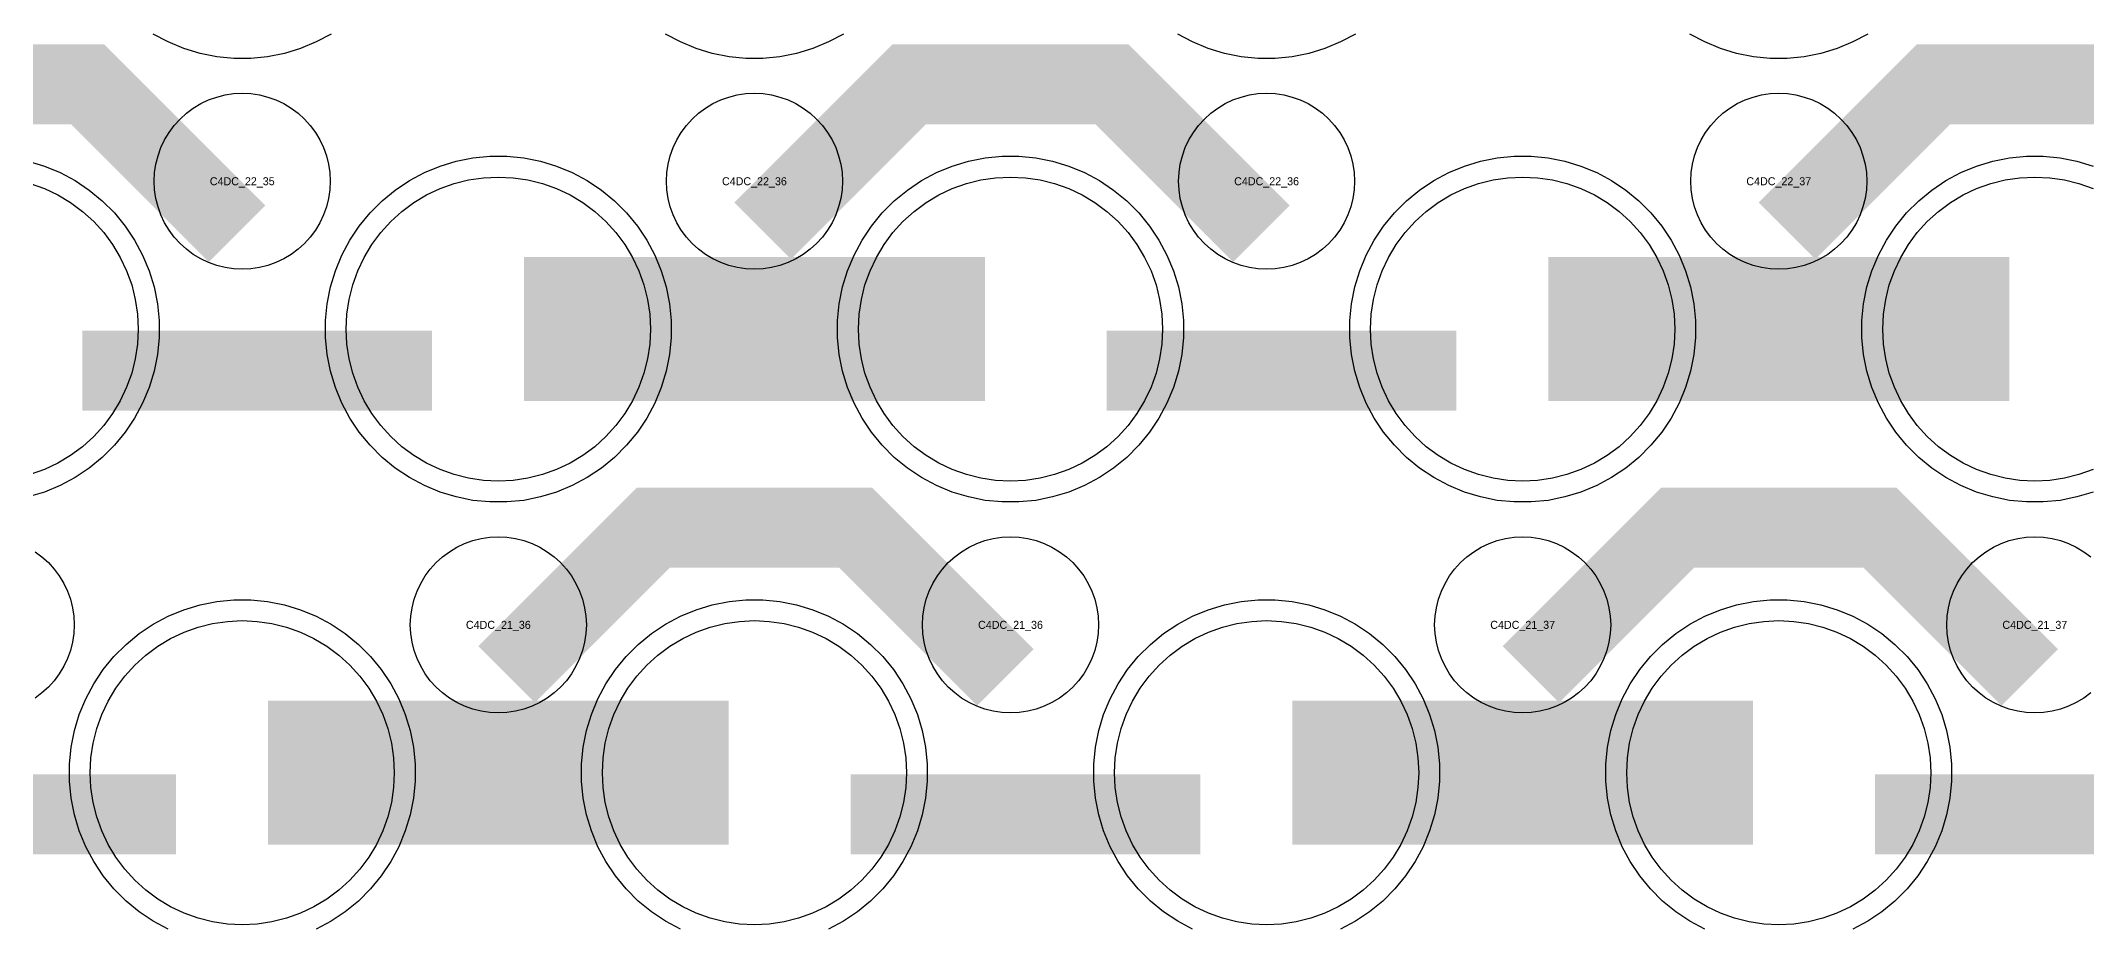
# Model space of a CAD drawing. Extents: x -11880 to 11880, y -14992 to 14992.
# Drawn here: x -623 to 16, y -11978 to -11701 of the extents above; entities that cross this region are included whole.
import ezdxf
from ezdxf.enums import TextEntityAlignment as Align

# ---------------------------------------------------------------- set-up
doc = ezdxf.new("R2010")
doc.units = 0
doc.header["$MEASUREMENT"] = 0
for name, color, linetype in [('GDS_775_DT_237', 138, 'CONTINUOUS'), ('RDL1_FS', 34, 'CONTINUOUS'), ('RDL_BS', 160, 'CONTINUOUS')]:
    doc.layers.add(name, color=color, linetype=linetype)

msp = doc.modelspace()

# ---------------------------------------------------------------- linework, layer by layer
at = {"layer": 'RDL1_FS', "color": 241, "true_color": 0xf7abae}
for points in [[(-626.209, -11745.691), (-621.819, -11747.263), (-617.605, -11749.255), (-613.605, -11751.653), (-609.86, -11754.431), (-606.406, -11757.561), (-603.276, -11761.015), (-600.498, -11764.76), (-598.1, -11768.76), (-596.108, -11772.974), (-594.536, -11777.364), (-593.404, -11781.887), (-592.72, -11786.498), (-592.491, -11791.155), (-592.72, -11795.812), (-593.404, -11800.423), (-594.536, -11804.946), (-596.108, -11809.336), (-598.1, -11813.55), (-600.498, -11817.55), (-603.276, -11821.295), (-606.406, -11824.749), (-609.86, -11827.879), (-613.605, -11830.657), (-617.605, -11833.055), (-621.819, -11835.047), (-626.209, -11836.619)], [(18.181, -11835.047), (13.791, -11836.619), (9.268, -11837.751), (4.657, -11838.435), (0, -11838.664), (-4.657, -11838.435), (-9.268, -11837.751), (-13.791, -11836.619), (-18.181, -11835.047), (-22.395, -11833.055), (-26.395, -11830.657), (-30.14, -11827.879), (-33.594, -11824.749), (-36.724, -11821.295), (-39.502, -11817.55), (-41.9, -11813.55), (-43.892, -11809.336), (-45.464, -11804.946), (-46.596, -11800.423), (-47.28, -11795.812), (-47.509, -11791.155), (-47.28, -11786.498), (-46.596, -11781.887), (-45.464, -11777.364), (-43.892, -11772.974), (-41.9, -11768.76), (-39.502, -11764.76), (-36.724, -11761.015), (-33.594, -11757.561), (-30.14, -11754.431), (-26.395, -11751.653), (-22.395, -11749.255), (-18.181, -11747.263), (-13.791, -11745.691), (-9.268, -11744.559), (-4.657, -11743.875), (0, -11743.646), (4.657, -11743.875), (9.268, -11744.559), (13.791, -11745.691), (18.181, -11747.263)]]:
    msp.add_lwpolyline(points, dxfattribs=at)
for points in [[(-480, -11838.664), (-484.657, -11838.435), (-489.268, -11837.751), (-493.791, -11836.619), (-498.181, -11835.047), (-502.395, -11833.055), (-506.395, -11830.657), (-510.14, -11827.879), (-513.594, -11824.749), (-516.724, -11821.295), (-519.502, -11817.55), (-521.9, -11813.55), (-523.892, -11809.336), (-525.464, -11804.946), (-526.596, -11800.423), (-527.28, -11795.812), (-527.509, -11791.155), (-527.28, -11786.498), (-526.596, -11781.887), (-525.464, -11777.364), (-523.892, -11772.974), (-521.9, -11768.76), (-519.502, -11764.76), (-516.724, -11761.015), (-513.594, -11757.561), (-510.14, -11754.431), (-506.395, -11751.653), (-502.395, -11749.255), (-498.181, -11747.263), (-493.791, -11745.691), (-489.268, -11744.559), (-484.657, -11743.875), (-480, -11743.646), (-475.343, -11743.875), (-470.732, -11744.559), (-466.209, -11745.691), (-461.819, -11747.263), (-457.605, -11749.255), (-453.605, -11751.653), (-449.86, -11754.431), (-446.406, -11757.561), (-443.276, -11761.015), (-440.498, -11764.76), (-438.1, -11768.76), (-436.108, -11772.974), (-434.536, -11777.364), (-433.404, -11781.887), (-432.72, -11786.498), (-432.491, -11791.155), (-432.72, -11795.812), (-433.404, -11800.423), (-434.536, -11804.946), (-436.108, -11809.336), (-438.1, -11813.55), (-440.498, -11817.55), (-443.276, -11821.295), (-446.406, -11824.749), (-449.86, -11827.879), (-453.605, -11830.657), (-457.605, -11833.055), (-461.819, -11835.047), (-466.209, -11836.619), (-470.732, -11837.751), (-475.343, -11838.435)], [(-320, -11838.664), (-324.657, -11838.435), (-329.268, -11837.751), (-333.791, -11836.619), (-338.181, -11835.047), (-342.395, -11833.055), (-346.395, -11830.657), (-350.14, -11827.879), (-353.594, -11824.749), (-356.724, -11821.295), (-359.502, -11817.55), (-361.9, -11813.55), (-363.892, -11809.336), (-365.464, -11804.946), (-366.596, -11800.423), (-367.28, -11795.812), (-367.509, -11791.155), (-367.28, -11786.498), (-366.596, -11781.887), (-365.464, -11777.364), (-363.892, -11772.974), (-361.9, -11768.76), (-359.502, -11764.76), (-356.724, -11761.015), (-353.594, -11757.561), (-350.14, -11754.431), (-346.395, -11751.653), (-342.395, -11749.255), (-338.181, -11747.263), (-333.791, -11745.691), (-329.268, -11744.559), (-324.657, -11743.875), (-320, -11743.646), (-315.343, -11743.875), (-310.732, -11744.559), (-306.209, -11745.691), (-301.819, -11747.263), (-297.605, -11749.255), (-293.605, -11751.653), (-289.86, -11754.431), (-286.406, -11757.561), (-283.276, -11761.015), (-280.498, -11764.76), (-278.1, -11768.76), (-276.108, -11772.974), (-274.536, -11777.364), (-273.404, -11781.887), (-272.72, -11786.498), (-272.491, -11791.155), (-272.72, -11795.812), (-273.404, -11800.423), (-274.536, -11804.946), (-276.108, -11809.336), (-278.1, -11813.55), (-280.498, -11817.55), (-283.276, -11821.295), (-286.406, -11824.749), (-289.86, -11827.879), (-293.605, -11830.657), (-297.605, -11833.055), (-301.819, -11835.047), (-306.209, -11836.619), (-310.732, -11837.751), (-315.343, -11838.435)], [(-160, -11838.664), (-164.657, -11838.435), (-169.268, -11837.751), (-173.791, -11836.619), (-178.181, -11835.047), (-182.395, -11833.055), (-186.395, -11830.657), (-190.14, -11827.879), (-193.594, -11824.749), (-196.724, -11821.295), (-199.502, -11817.55), (-201.9, -11813.55), (-203.892, -11809.336), (-205.464, -11804.946), (-206.596, -11800.423), (-207.28, -11795.812), (-207.509, -11791.155), (-207.28, -11786.498), (-206.596, -11781.887), (-205.464, -11777.364), (-203.892, -11772.974), (-201.9, -11768.76), (-199.502, -11764.76), (-196.724, -11761.015), (-193.594, -11757.561), (-190.14, -11754.431), (-186.395, -11751.653), (-182.395, -11749.255), (-178.181, -11747.263), (-173.791, -11745.691), (-169.268, -11744.559), (-164.657, -11743.875), (-160, -11743.646), (-155.343, -11743.875), (-150.732, -11744.559), (-146.209, -11745.691), (-141.819, -11747.263), (-137.605, -11749.255), (-133.605, -11751.653), (-129.86, -11754.431), (-126.406, -11757.561), (-123.276, -11761.015), (-120.498, -11764.76), (-118.1, -11768.76), (-116.108, -11772.974), (-114.536, -11777.364), (-113.404, -11781.887), (-112.72, -11786.498), (-112.491, -11791.155), (-112.72, -11795.812), (-113.404, -11800.423), (-114.536, -11804.946), (-116.108, -11809.336), (-118.1, -11813.55), (-120.498, -11817.55), (-123.276, -11821.295), (-126.406, -11824.749), (-129.86, -11827.879), (-133.605, -11830.657), (-137.605, -11833.055), (-141.819, -11835.047), (-146.209, -11836.619), (-150.732, -11837.751), (-155.343, -11838.435)], [(-560, -11977.229), (-564.657, -11977), (-569.268, -11976.316), (-573.791, -11975.184), (-578.181, -11973.612), (-582.395, -11971.62), (-586.395, -11969.222), (-590.14, -11966.444), (-593.594, -11963.314), (-596.724, -11959.86), (-599.502, -11956.115), (-601.9, -11952.115), (-603.892, -11947.901), (-605.464, -11943.511), (-606.596, -11938.988), (-607.28, -11934.377), (-607.509, -11929.72), (-607.28, -11925.063), (-606.596, -11920.452), (-605.464, -11915.929), (-603.892, -11911.539), (-601.9, -11907.325), (-599.502, -11903.325), (-596.724, -11899.58), (-593.594, -11896.126), (-590.14, -11892.996), (-586.395, -11890.218), (-582.395, -11887.82), (-578.181, -11885.828), (-573.791, -11884.256), (-569.268, -11883.124), (-564.657, -11882.44), (-560, -11882.211), (-555.343, -11882.44), (-550.732, -11883.124), (-546.209, -11884.256), (-541.819, -11885.828), (-537.605, -11887.82), (-533.605, -11890.218), (-529.86, -11892.996), (-526.406, -11896.126), (-523.276, -11899.58), (-520.498, -11903.325), (-518.1, -11907.325), (-516.108, -11911.539), (-514.536, -11915.929), (-513.404, -11920.452), (-512.72, -11925.063), (-512.491, -11929.72), (-512.72, -11934.377), (-513.404, -11938.988), (-514.536, -11943.511), (-516.108, -11947.901), (-518.1, -11952.115), (-520.498, -11956.115), (-523.276, -11959.86), (-526.406, -11963.314), (-529.86, -11966.444), (-533.605, -11969.222), (-537.605, -11971.62), (-541.819, -11973.612), (-546.209, -11975.184), (-550.732, -11976.316), (-555.343, -11977)], [(-400, -11977.229), (-404.657, -11977), (-409.268, -11976.316), (-413.791, -11975.184), (-418.181, -11973.612), (-422.395, -11971.62), (-426.395, -11969.222), (-430.14, -11966.444), (-433.594, -11963.314), (-436.724, -11959.86), (-439.502, -11956.115), (-441.9, -11952.115), (-443.892, -11947.901), (-445.464, -11943.511), (-446.596, -11938.988), (-447.28, -11934.377), (-447.509, -11929.72), (-447.28, -11925.063), (-446.596, -11920.452), (-445.464, -11915.929), (-443.892, -11911.539), (-441.9, -11907.325), (-439.502, -11903.325), (-436.724, -11899.58), (-433.594, -11896.126), (-430.14, -11892.996), (-426.395, -11890.218), (-422.395, -11887.82), (-418.181, -11885.828), (-413.791, -11884.256), (-409.268, -11883.124), (-404.657, -11882.44), (-400, -11882.211), (-395.343, -11882.44), (-390.732, -11883.124), (-386.209, -11884.256), (-381.819, -11885.828), (-377.605, -11887.82), (-373.605, -11890.218), (-369.86, -11892.996), (-366.406, -11896.126), (-363.276, -11899.58), (-360.498, -11903.325), (-358.1, -11907.325), (-356.108, -11911.539), (-354.536, -11915.929), (-353.404, -11920.452), (-352.72, -11925.063), (-352.491, -11929.72), (-352.72, -11934.377), (-353.404, -11938.988), (-354.536, -11943.511), (-356.108, -11947.901), (-358.1, -11952.115), (-360.498, -11956.115), (-363.276, -11959.86), (-366.406, -11963.314), (-369.86, -11966.444), (-373.605, -11969.222), (-377.605, -11971.62), (-381.819, -11973.612), (-386.209, -11975.184), (-390.732, -11976.316), (-395.343, -11977)], [(-240, -11977.229), (-244.657, -11977), (-249.268, -11976.316), (-253.791, -11975.184), (-258.181, -11973.612), (-262.395, -11971.62), (-266.395, -11969.222), (-270.14, -11966.444), (-273.594, -11963.314), (-276.724, -11959.86), (-279.502, -11956.115), (-281.9, -11952.115), (-283.892, -11947.901), (-285.464, -11943.511), (-286.596, -11938.988), (-287.28, -11934.377), (-287.509, -11929.72), (-287.28, -11925.063), (-286.596, -11920.452), (-285.464, -11915.929), (-283.892, -11911.539), (-281.9, -11907.325), (-279.502, -11903.325), (-276.724, -11899.58), (-273.594, -11896.126), (-270.14, -11892.996), (-266.395, -11890.218), (-262.395, -11887.82), (-258.181, -11885.828), (-253.791, -11884.256), (-249.268, -11883.124), (-244.657, -11882.44), (-240, -11882.211), (-235.343, -11882.44), (-230.732, -11883.124), (-226.209, -11884.256), (-221.819, -11885.828), (-217.605, -11887.82), (-213.605, -11890.218), (-209.86, -11892.996), (-206.406, -11896.126), (-203.276, -11899.58), (-200.498, -11903.325), (-198.1, -11907.325), (-196.108, -11911.539), (-194.536, -11915.929), (-193.404, -11920.452), (-192.72, -11925.063), (-192.491, -11929.72), (-192.72, -11934.377), (-193.404, -11938.988), (-194.536, -11943.511), (-196.108, -11947.901), (-198.1, -11952.115), (-200.498, -11956.115), (-203.276, -11959.86), (-206.406, -11963.314), (-209.86, -11966.444), (-213.605, -11969.222), (-217.605, -11971.62), (-221.819, -11973.612), (-226.209, -11975.184), (-230.732, -11976.316), (-235.343, -11977)], [(-80, -11977.229), (-84.657, -11977), (-89.268, -11976.316), (-93.791, -11975.184), (-98.181, -11973.612), (-102.395, -11971.62), (-106.395, -11969.222), (-110.14, -11966.444), (-113.594, -11963.314), (-116.724, -11959.86), (-119.502, -11956.115), (-121.9, -11952.115), (-123.892, -11947.901), (-125.464, -11943.511), (-126.596, -11938.988), (-127.28, -11934.377), (-127.509, -11929.72), (-127.28, -11925.063), (-126.596, -11920.452), (-125.464, -11915.929), (-123.892, -11911.539), (-121.9, -11907.325), (-119.502, -11903.325), (-116.724, -11899.58), (-113.594, -11896.126), (-110.14, -11892.996), (-106.395, -11890.218), (-102.395, -11887.82), (-98.181, -11885.828), (-93.791, -11884.256), (-89.268, -11883.124), (-84.657, -11882.44), (-80, -11882.211), (-75.343, -11882.44), (-70.732, -11883.124), (-66.209, -11884.256), (-61.819, -11885.828), (-57.605, -11887.82), (-53.605, -11890.218), (-49.86, -11892.996), (-46.406, -11896.126), (-43.276, -11899.58), (-40.498, -11903.325), (-38.1, -11907.325), (-36.108, -11911.539), (-34.536, -11915.929), (-33.404, -11920.452), (-32.72, -11925.063), (-32.491, -11929.72), (-32.72, -11934.377), (-33.404, -11938.988), (-34.536, -11943.511), (-36.108, -11947.901), (-38.1, -11952.115), (-40.498, -11956.115), (-43.276, -11959.86), (-46.406, -11963.314), (-49.86, -11966.444), (-53.605, -11969.222), (-57.605, -11971.62), (-61.819, -11973.612), (-66.209, -11975.184), (-70.732, -11976.316), (-75.343, -11977)]]:
    msp.add_lwpolyline(points, close=True, dxfattribs=at)
for points in [[(-471.998, -11791.155, 45, 45, 0), (-399.998, -11791.155, 45, 45, 0)], [(-399.998, -11791.155, 45, 45, 0), (-327.998, -11791.155, 45, 45, 0)], [(-151.998, -11791.155, 45, 45, 0), (-79.998, -11791.155, 45, 45, 0)], [(-79.998, -11791.155, 45, 45, 0), (-7.998, -11791.155, 45, 45, 0)], [(-551.998, -11929.72, 45, 45, 0), (-479.998, -11929.72, 45, 45, 0)], [(-479.998, -11929.72, 45, 45, 0), (-407.998, -11929.72, 45, 45, 0)], [(-231.998, -11929.72, 45, 45, 0), (-159.998, -11929.72, 45, 45, 0)], [(-159.998, -11929.72, 45, 45, 0), (-87.998, -11929.72, 45, 45, 0)]]:
    msp.add_lwpolyline(points, format="xyseb", dxfattribs=at)
at = {"layer": 'RDL_BS'}
for points in [[(-561.599, -11761.368, 25, 25, 0), (-608.313, -11714.654, 25, 25, 0), (-638.071, -11714.654, 25, 25, 0)], [(-397.438, -11760.469, 25, 25, 0), (-351.623, -11714.654, 25, 25, 0), (-318.07, -11714.654, 25, 25, 0)], [(-241.599, -11761.368, 25, 25, 0), (-288.313, -11714.654, 25, 25, 0), (-318.071, -11714.654, 25, 25, 0)], [(-77.438, -11760.469, 25, 25, 0), (-31.623, -11714.654, 25, 25, 0), (1.93, -11714.654, 25, 25, 0)], [(78.401, -11761.368, 25, 25, 0), (31.687, -11714.654, 25, 25, 0), (1.929, -11714.654, 25, 25, 0)], [(-477.438, -11899.034, 25, 25, 0), (-431.623, -11853.219, 25, 25, 0), (-398.07, -11853.219, 25, 25, 0)], [(-321.599, -11899.933, 25, 25, 0), (-368.313, -11853.219, 25, 25, 0), (-398.071, -11853.219, 25, 25, 0)], [(-157.438, -11899.034, 25, 25, 0), (-111.623, -11853.219, 25, 25, 0), (-78.07, -11853.219, 25, 25, 0)], [(-1.599, -11899.933, 25, 25, 0), (-48.313, -11853.219, 25, 25, 0), (-78.071, -11853.219, 25, 25, 0)]]:
    msp.add_lwpolyline(points, format="xyseb", dxfattribs=at)
for points in [[(-532.223, -11698.973), (-536.885, -11701.465), (-541.795, -11703.496), (-546.835, -11705.027), (-552.062, -11706.073), (-557.356, -11706.59), (-562.644, -11706.59), (-567.938, -11706.073), (-573.165, -11705.027), (-578.205, -11703.496), (-583.115, -11701.465), (-587.777, -11698.973)], [(-372.223, -11698.973), (-376.885, -11701.465), (-381.795, -11703.496), (-386.835, -11705.027), (-392.062, -11706.073), (-397.356, -11706.59), (-402.644, -11706.59), (-407.938, -11706.073), (-413.165, -11705.027), (-418.205, -11703.496), (-423.115, -11701.465), (-427.777, -11698.973)], [(-212.223, -11698.973), (-216.885, -11701.465), (-221.795, -11703.496), (-226.835, -11705.027), (-232.062, -11706.073), (-237.356, -11706.59), (-242.644, -11706.59), (-247.938, -11706.073), (-253.165, -11705.027), (-258.205, -11703.496), (-263.115, -11701.465), (-267.777, -11698.973)], [(-52.223, -11698.973), (-56.885, -11701.465), (-61.795, -11703.496), (-66.835, -11705.027), (-72.062, -11706.073), (-77.356, -11706.59), (-82.644, -11706.59), (-87.938, -11706.073), (-93.165, -11705.027), (-98.205, -11703.496), (-103.115, -11701.465), (-107.777, -11698.973)], [(17.443, -11904.786), (15.28, -11906.389), (12.956, -11907.782), (10.519, -11908.934), (7.984, -11909.841), (5.365, -11910.498), (2.693, -11910.894), (0, -11911.026), (-2.693, -11910.894), (-5.365, -11910.498), (-7.984, -11909.841), (-10.519, -11908.934), (-12.956, -11907.782), (-15.28, -11906.389), (-17.443, -11904.786), (-19.442, -11902.974), (-21.254, -11900.975), (-22.857, -11898.812), (-24.25, -11896.488), (-25.402, -11894.051), (-26.309, -11891.516), (-26.966, -11888.897), (-27.362, -11886.225), (-27.494, -11883.532), (-27.362, -11880.839), (-26.966, -11878.167), (-26.309, -11875.548), (-25.402, -11873.013), (-24.25, -11870.576), (-22.857, -11868.252), (-21.254, -11866.089), (-19.442, -11864.09), (-17.443, -11862.278), (-15.28, -11860.675), (-12.956, -11859.282), (-10.519, -11858.13), (-7.984, -11857.223), (-5.365, -11856.566), (-2.693, -11856.17), (0, -11856.038), (2.693, -11856.17), (5.365, -11856.566), (7.984, -11857.223), (10.519, -11858.13), (12.956, -11859.282), (15.28, -11860.675), (17.443, -11862.278)], [(-624.72, -11860.675), (-622.557, -11862.278), (-620.558, -11864.09), (-618.746, -11866.089), (-617.143, -11868.252), (-615.75, -11870.576), (-614.598, -11873.013), (-613.691, -11875.548), (-613.034, -11878.167), (-612.638, -11880.839), (-612.506, -11883.532), (-612.638, -11886.225), (-613.034, -11888.897), (-613.691, -11891.516), (-614.598, -11894.051), (-615.75, -11896.488), (-617.143, -11898.812), (-618.746, -11900.975), (-620.558, -11902.974), (-622.557, -11904.786), (-624.72, -11906.389)]]:
    msp.add_lwpolyline(points, dxfattribs=at)
for points in [[(-560, -11772.461), (-562.693, -11772.329), (-565.365, -11771.933), (-567.984, -11771.276), (-570.519, -11770.369), (-572.956, -11769.217), (-575.28, -11767.824), (-577.443, -11766.221), (-579.442, -11764.409), (-581.254, -11762.41), (-582.857, -11760.247), (-584.25, -11757.923), (-585.402, -11755.486), (-586.309, -11752.951), (-586.966, -11750.332), (-587.362, -11747.66), (-587.494, -11744.967), (-587.362, -11742.274), (-586.966, -11739.602), (-586.309, -11736.983), (-585.402, -11734.448), (-584.25, -11732.011), (-582.857, -11729.687), (-581.254, -11727.524), (-579.442, -11725.525), (-577.443, -11723.713), (-575.28, -11722.11), (-572.956, -11720.717), (-570.519, -11719.565), (-567.984, -11718.658), (-565.365, -11718.001), (-562.693, -11717.605), (-560, -11717.473), (-557.307, -11717.605), (-554.635, -11718.001), (-552.016, -11718.658), (-549.481, -11719.565), (-547.044, -11720.717), (-544.72, -11722.11), (-542.557, -11723.713), (-540.558, -11725.525), (-538.746, -11727.524), (-537.143, -11729.687), (-535.75, -11732.011), (-534.598, -11734.448), (-533.691, -11736.983), (-533.034, -11739.602), (-532.638, -11742.274), (-532.506, -11744.967), (-532.638, -11747.66), (-533.034, -11750.332), (-533.691, -11752.951), (-534.598, -11755.486), (-535.75, -11757.923), (-537.143, -11760.247), (-538.746, -11762.41), (-540.558, -11764.409), (-542.557, -11766.221), (-544.72, -11767.824), (-547.044, -11769.217), (-549.481, -11770.369), (-552.016, -11771.276), (-554.635, -11771.933), (-557.307, -11772.329)], [(-400, -11772.461), (-402.693, -11772.329), (-405.365, -11771.933), (-407.984, -11771.276), (-410.519, -11770.369), (-412.956, -11769.217), (-415.28, -11767.824), (-417.443, -11766.221), (-419.442, -11764.409), (-421.254, -11762.41), (-422.857, -11760.247), (-424.25, -11757.923), (-425.402, -11755.486), (-426.309, -11752.951), (-426.966, -11750.332), (-427.362, -11747.66), (-427.494, -11744.967), (-427.362, -11742.274), (-426.966, -11739.602), (-426.309, -11736.983), (-425.402, -11734.448), (-424.25, -11732.011), (-422.857, -11729.687), (-421.254, -11727.524), (-419.442, -11725.525), (-417.443, -11723.713), (-415.28, -11722.11), (-412.956, -11720.717), (-410.519, -11719.565), (-407.984, -11718.658), (-405.365, -11718.001), (-402.693, -11717.605), (-400, -11717.473), (-397.307, -11717.605), (-394.635, -11718.001), (-392.016, -11718.658), (-389.481, -11719.565), (-387.044, -11720.717), (-384.72, -11722.11), (-382.557, -11723.713), (-380.558, -11725.525), (-378.746, -11727.524), (-377.143, -11729.687), (-375.75, -11732.011), (-374.598, -11734.448), (-373.691, -11736.983), (-373.034, -11739.602), (-372.638, -11742.274), (-372.506, -11744.967), (-372.638, -11747.66), (-373.034, -11750.332), (-373.691, -11752.951), (-374.598, -11755.486), (-375.75, -11757.923), (-377.143, -11760.247), (-378.746, -11762.41), (-380.558, -11764.409), (-382.557, -11766.221), (-384.72, -11767.824), (-387.044, -11769.217), (-389.481, -11770.369), (-392.016, -11771.276), (-394.635, -11771.933), (-397.307, -11772.329)], [(-240, -11772.461), (-242.693, -11772.329), (-245.365, -11771.933), (-247.984, -11771.276), (-250.519, -11770.369), (-252.956, -11769.217), (-255.28, -11767.824), (-257.443, -11766.221), (-259.442, -11764.409), (-261.254, -11762.41), (-262.857, -11760.247), (-264.25, -11757.923), (-265.402, -11755.486), (-266.309, -11752.951), (-266.966, -11750.332), (-267.362, -11747.66), (-267.494, -11744.967), (-267.362, -11742.274), (-266.966, -11739.602), (-266.309, -11736.983), (-265.402, -11734.448), (-264.25, -11732.011), (-262.857, -11729.687), (-261.254, -11727.524), (-259.442, -11725.525), (-257.443, -11723.713), (-255.28, -11722.11), (-252.956, -11720.717), (-250.519, -11719.565), (-247.984, -11718.658), (-245.365, -11718.001), (-242.693, -11717.605), (-240, -11717.473), (-237.307, -11717.605), (-234.635, -11718.001), (-232.016, -11718.658), (-229.481, -11719.565), (-227.044, -11720.717), (-224.72, -11722.11), (-222.557, -11723.713), (-220.558, -11725.525), (-218.746, -11727.524), (-217.143, -11729.687), (-215.75, -11732.011), (-214.598, -11734.448), (-213.691, -11736.983), (-213.034, -11739.602), (-212.638, -11742.274), (-212.506, -11744.967), (-212.638, -11747.66), (-213.034, -11750.332), (-213.691, -11752.951), (-214.598, -11755.486), (-215.75, -11757.923), (-217.143, -11760.247), (-218.746, -11762.41), (-220.558, -11764.409), (-222.557, -11766.221), (-224.72, -11767.824), (-227.044, -11769.217), (-229.481, -11770.369), (-232.016, -11771.276), (-234.635, -11771.933), (-237.307, -11772.329)], [(-80, -11772.461), (-82.693, -11772.329), (-85.365, -11771.933), (-87.984, -11771.276), (-90.519, -11770.369), (-92.956, -11769.217), (-95.28, -11767.824), (-97.443, -11766.221), (-99.442, -11764.409), (-101.254, -11762.41), (-102.857, -11760.247), (-104.25, -11757.923), (-105.402, -11755.486), (-106.309, -11752.951), (-106.966, -11750.332), (-107.362, -11747.66), (-107.494, -11744.967), (-107.362, -11742.274), (-106.966, -11739.602), (-106.309, -11736.983), (-105.402, -11734.448), (-104.25, -11732.011), (-102.857, -11729.687), (-101.254, -11727.524), (-99.442, -11725.525), (-97.443, -11723.713), (-95.28, -11722.11), (-92.956, -11720.717), (-90.519, -11719.565), (-87.984, -11718.658), (-85.365, -11718.001), (-82.693, -11717.605), (-80, -11717.473), (-77.307, -11717.605), (-74.635, -11718.001), (-72.016, -11718.658), (-69.481, -11719.565), (-67.044, -11720.717), (-64.72, -11722.11), (-62.557, -11723.713), (-60.558, -11725.525), (-58.746, -11727.524), (-57.143, -11729.687), (-55.75, -11732.011), (-54.598, -11734.448), (-53.691, -11736.983), (-53.034, -11739.602), (-52.638, -11742.274), (-52.506, -11744.967), (-52.638, -11747.66), (-53.034, -11750.332), (-53.691, -11752.951), (-54.598, -11755.486), (-55.75, -11757.923), (-57.143, -11760.247), (-58.746, -11762.41), (-60.558, -11764.409), (-62.557, -11766.221), (-64.72, -11767.824), (-67.044, -11769.217), (-69.481, -11770.369), (-72.016, -11771.276), (-74.635, -11771.933), (-77.307, -11772.329)], [(-480, -11911.026), (-482.693, -11910.894), (-485.365, -11910.498), (-487.984, -11909.841), (-490.519, -11908.934), (-492.956, -11907.782), (-495.28, -11906.389), (-497.443, -11904.786), (-499.442, -11902.974), (-501.254, -11900.975), (-502.857, -11898.812), (-504.25, -11896.488), (-505.402, -11894.051), (-506.309, -11891.516), (-506.966, -11888.897), (-507.362, -11886.225), (-507.494, -11883.532), (-507.362, -11880.839), (-506.966, -11878.167), (-506.309, -11875.548), (-505.402, -11873.013), (-504.25, -11870.576), (-502.857, -11868.252), (-501.254, -11866.089), (-499.442, -11864.09), (-497.443, -11862.278), (-495.28, -11860.675), (-492.956, -11859.282), (-490.519, -11858.13), (-487.984, -11857.223), (-485.365, -11856.566), (-482.693, -11856.17), (-480, -11856.038), (-477.307, -11856.17), (-474.635, -11856.566), (-472.016, -11857.223), (-469.481, -11858.13), (-467.044, -11859.282), (-464.72, -11860.675), (-462.557, -11862.278), (-460.558, -11864.09), (-458.746, -11866.089), (-457.143, -11868.252), (-455.75, -11870.576), (-454.598, -11873.013), (-453.691, -11875.548), (-453.034, -11878.167), (-452.638, -11880.839), (-452.506, -11883.532), (-452.638, -11886.225), (-453.034, -11888.897), (-453.691, -11891.516), (-454.598, -11894.051), (-455.75, -11896.488), (-457.143, -11898.812), (-458.746, -11900.975), (-460.558, -11902.974), (-462.557, -11904.786), (-464.72, -11906.389), (-467.044, -11907.782), (-469.481, -11908.934), (-472.016, -11909.841), (-474.635, -11910.498), (-477.307, -11910.894)], [(-320, -11911.026), (-322.693, -11910.894), (-325.365, -11910.498), (-327.984, -11909.841), (-330.519, -11908.934), (-332.956, -11907.782), (-335.28, -11906.389), (-337.443, -11904.786), (-339.442, -11902.974), (-341.254, -11900.975), (-342.857, -11898.812), (-344.25, -11896.488), (-345.402, -11894.051), (-346.309, -11891.516), (-346.966, -11888.897), (-347.362, -11886.225), (-347.494, -11883.532), (-347.362, -11880.839), (-346.966, -11878.167), (-346.309, -11875.548), (-345.402, -11873.013), (-344.25, -11870.576), (-342.857, -11868.252), (-341.254, -11866.089), (-339.442, -11864.09), (-337.443, -11862.278), (-335.28, -11860.675), (-332.956, -11859.282), (-330.519, -11858.13), (-327.984, -11857.223), (-325.365, -11856.566), (-322.693, -11856.17), (-320, -11856.038), (-317.307, -11856.17), (-314.635, -11856.566), (-312.016, -11857.223), (-309.481, -11858.13), (-307.044, -11859.282), (-304.72, -11860.675), (-302.557, -11862.278), (-300.558, -11864.09), (-298.746, -11866.089), (-297.143, -11868.252), (-295.75, -11870.576), (-294.598, -11873.013), (-293.691, -11875.548), (-293.034, -11878.167), (-292.638, -11880.839), (-292.506, -11883.532), (-292.638, -11886.225), (-293.034, -11888.897), (-293.691, -11891.516), (-294.598, -11894.051), (-295.75, -11896.488), (-297.143, -11898.812), (-298.746, -11900.975), (-300.558, -11902.974), (-302.557, -11904.786), (-304.72, -11906.389), (-307.044, -11907.782), (-309.481, -11908.934), (-312.016, -11909.841), (-314.635, -11910.498), (-317.307, -11910.894)], [(-160, -11911.026), (-162.693, -11910.894), (-165.365, -11910.498), (-167.984, -11909.841), (-170.519, -11908.934), (-172.956, -11907.782), (-175.28, -11906.389), (-177.443, -11904.786), (-179.442, -11902.974), (-181.254, -11900.975), (-182.857, -11898.812), (-184.25, -11896.488), (-185.402, -11894.051), (-186.309, -11891.516), (-186.966, -11888.897), (-187.362, -11886.225), (-187.494, -11883.532), (-187.362, -11880.839), (-186.966, -11878.167), (-186.309, -11875.548), (-185.402, -11873.013), (-184.25, -11870.576), (-182.857, -11868.252), (-181.254, -11866.089), (-179.442, -11864.09), (-177.443, -11862.278), (-175.28, -11860.675), (-172.956, -11859.282), (-170.519, -11858.13), (-167.984, -11857.223), (-165.365, -11856.566), (-162.693, -11856.17), (-160, -11856.038), (-157.307, -11856.17), (-154.635, -11856.566), (-152.016, -11857.223), (-149.481, -11858.13), (-147.044, -11859.282), (-144.72, -11860.675), (-142.557, -11862.278), (-140.558, -11864.09), (-138.746, -11866.089), (-137.143, -11868.252), (-135.75, -11870.576), (-134.598, -11873.013), (-133.691, -11875.548), (-133.034, -11878.167), (-132.638, -11880.839), (-132.506, -11883.532), (-132.638, -11886.225), (-133.034, -11888.897), (-133.691, -11891.516), (-134.598, -11894.051), (-135.75, -11896.488), (-137.143, -11898.812), (-138.746, -11900.975), (-140.558, -11902.974), (-142.557, -11904.786), (-144.72, -11906.389), (-147.044, -11907.782), (-149.481, -11908.934), (-152.016, -11909.841), (-154.635, -11910.498), (-157.307, -11910.894)]]:
    msp.add_lwpolyline(points, close=True, dxfattribs=at)
at = {"layer": 'RDL_BS', "color": 241, "true_color": 0xf7abae}
for points in [[(-626.835, -11738.718), (-621.795, -11740.249), (-616.885, -11742.28), (-612.223, -11744.772), (-607.809, -11747.719), (-603.708, -11751.081), (-599.926, -11754.863), (-596.564, -11758.964), (-593.617, -11763.378), (-591.125, -11768.04), (-589.094, -11772.95), (-587.563, -11777.99), (-586.517, -11783.217), (-586, -11788.511), (-586, -11793.799), (-586.517, -11799.093), (-587.563, -11804.32), (-589.094, -11809.36), (-591.125, -11814.27), (-593.617, -11818.932), (-596.564, -11823.346), (-599.926, -11827.447), (-603.708, -11831.229), (-607.809, -11834.591), (-612.223, -11837.538), (-616.885, -11840.03), (-621.795, -11842.061), (-626.835, -11843.592)], [(18.205, -11842.061), (13.165, -11843.592), (7.938, -11844.638), (2.644, -11845.155), (-2.644, -11845.155), (-7.938, -11844.638), (-13.165, -11843.592), (-18.205, -11842.061), (-23.115, -11840.03), (-27.777, -11837.538), (-32.191, -11834.591), (-36.292, -11831.229), (-40.074, -11827.447), (-43.436, -11823.346), (-46.383, -11818.932), (-48.875, -11814.27), (-50.906, -11809.36), (-52.437, -11804.32), (-53.483, -11799.093), (-54, -11793.799), (-54, -11788.511), (-53.483, -11783.217), (-52.437, -11777.99), (-50.906, -11772.95), (-48.875, -11768.04), (-46.383, -11763.378), (-43.436, -11758.964), (-40.074, -11754.863), (-36.292, -11751.081), (-32.191, -11747.719), (-27.777, -11744.772), (-23.115, -11742.28), (-18.205, -11740.249), (-13.165, -11738.718), (-7.938, -11737.672), (-2.644, -11737.155), (2.644, -11737.155), (7.938, -11737.672), (13.165, -11738.718), (18.205, -11740.249)], [(-583.115, -11978.595), (-587.777, -11976.103), (-592.191, -11973.156), (-596.292, -11969.794), (-600.074, -11966.012), (-603.436, -11961.911), (-606.383, -11957.497), (-608.875, -11952.835), (-610.906, -11947.925), (-612.437, -11942.885), (-613.483, -11937.658), (-614, -11932.364), (-614, -11927.076), (-613.483, -11921.782), (-612.437, -11916.555), (-610.906, -11911.515), (-608.875, -11906.605), (-606.383, -11901.943), (-603.436, -11897.529), (-600.074, -11893.428), (-596.292, -11889.646), (-592.191, -11886.284), (-587.777, -11883.337), (-583.115, -11880.845), (-578.205, -11878.814), (-573.165, -11877.283), (-567.938, -11876.237), (-562.644, -11875.72), (-557.356, -11875.72), (-552.062, -11876.237), (-546.835, -11877.283), (-541.795, -11878.814), (-536.885, -11880.845), (-532.223, -11883.337), (-527.809, -11886.284), (-523.708, -11889.646), (-519.926, -11893.428), (-516.564, -11897.529), (-513.617, -11901.943), (-511.125, -11906.605), (-509.094, -11911.515), (-507.563, -11916.555), (-506.517, -11921.782), (-506, -11927.076), (-506, -11932.364), (-506.517, -11937.658), (-507.563, -11942.885), (-509.094, -11947.925), (-511.125, -11952.835), (-513.617, -11957.497), (-516.564, -11961.911), (-519.926, -11966.012), (-523.708, -11969.794), (-527.809, -11973.156), (-532.223, -11976.103), (-536.885, -11978.595)], [(-423.115, -11978.595), (-427.777, -11976.103), (-432.191, -11973.156), (-436.292, -11969.794), (-440.074, -11966.012), (-443.436, -11961.911), (-446.383, -11957.497), (-448.875, -11952.835), (-450.906, -11947.925), (-452.437, -11942.885), (-453.483, -11937.658), (-454, -11932.364), (-454, -11927.076), (-453.483, -11921.782), (-452.437, -11916.555), (-450.906, -11911.515), (-448.875, -11906.605), (-446.383, -11901.943), (-443.436, -11897.529), (-440.074, -11893.428), (-436.292, -11889.646), (-432.191, -11886.284), (-427.777, -11883.337), (-423.115, -11880.845), (-418.205, -11878.814), (-413.165, -11877.283), (-407.938, -11876.237), (-402.644, -11875.72), (-397.356, -11875.72), (-392.062, -11876.237), (-386.835, -11877.283), (-381.795, -11878.814), (-376.885, -11880.845), (-372.223, -11883.337), (-367.809, -11886.284), (-363.708, -11889.646), (-359.926, -11893.428), (-356.564, -11897.529), (-353.617, -11901.943), (-351.125, -11906.605), (-349.094, -11911.515), (-347.563, -11916.555), (-346.517, -11921.782), (-346, -11927.076), (-346, -11932.364), (-346.517, -11937.658), (-347.563, -11942.885), (-349.094, -11947.925), (-351.125, -11952.835), (-353.617, -11957.497), (-356.564, -11961.911), (-359.926, -11966.012), (-363.708, -11969.794), (-367.809, -11973.156), (-372.223, -11976.103), (-376.885, -11978.595)], [(-263.115, -11978.595), (-267.777, -11976.103), (-272.191, -11973.156), (-276.292, -11969.794), (-280.074, -11966.012), (-283.436, -11961.911), (-286.383, -11957.497), (-288.875, -11952.835), (-290.906, -11947.925), (-292.437, -11942.885), (-293.483, -11937.658), (-294, -11932.364), (-294, -11927.076), (-293.483, -11921.782), (-292.437, -11916.555), (-290.906, -11911.515), (-288.875, -11906.605), (-286.383, -11901.943), (-283.436, -11897.529), (-280.074, -11893.428), (-276.292, -11889.646), (-272.191, -11886.284), (-267.777, -11883.337), (-263.115, -11880.845), (-258.205, -11878.814), (-253.165, -11877.283), (-247.938, -11876.237), (-242.644, -11875.72), (-237.356, -11875.72), (-232.062, -11876.237), (-226.835, -11877.283), (-221.795, -11878.814), (-216.885, -11880.845), (-212.223, -11883.337), (-207.809, -11886.284), (-203.708, -11889.646), (-199.926, -11893.428), (-196.564, -11897.529), (-193.617, -11901.943), (-191.125, -11906.605), (-189.094, -11911.515), (-187.563, -11916.555), (-186.517, -11921.782), (-186, -11927.076), (-186, -11932.364), (-186.517, -11937.658), (-187.563, -11942.885), (-189.094, -11947.925), (-191.125, -11952.835), (-193.617, -11957.497), (-196.564, -11961.911), (-199.926, -11966.012), (-203.708, -11969.794), (-207.809, -11973.156), (-212.223, -11976.103), (-216.885, -11978.595)], [(-103.115, -11978.595), (-107.777, -11976.103), (-112.191, -11973.156), (-116.292, -11969.794), (-120.074, -11966.012), (-123.436, -11961.911), (-126.383, -11957.497), (-128.875, -11952.835), (-130.906, -11947.925), (-132.437, -11942.885), (-133.483, -11937.658), (-134, -11932.364), (-134, -11927.076), (-133.483, -11921.782), (-132.437, -11916.555), (-130.906, -11911.515), (-128.875, -11906.605), (-126.383, -11901.943), (-123.436, -11897.529), (-120.074, -11893.428), (-116.292, -11889.646), (-112.191, -11886.284), (-107.777, -11883.337), (-103.115, -11880.845), (-98.205, -11878.814), (-93.165, -11877.283), (-87.938, -11876.237), (-82.644, -11875.72), (-77.356, -11875.72), (-72.062, -11876.237), (-66.835, -11877.283), (-61.795, -11878.814), (-56.885, -11880.845), (-52.223, -11883.337), (-47.809, -11886.284), (-43.708, -11889.646), (-39.926, -11893.428), (-36.564, -11897.529), (-33.617, -11901.943), (-31.125, -11906.605), (-29.094, -11911.515), (-27.563, -11916.555), (-26.517, -11921.782), (-26, -11927.076), (-26, -11932.364), (-26.517, -11937.658), (-27.563, -11942.885), (-29.094, -11947.925), (-31.125, -11952.835), (-33.617, -11957.497), (-36.564, -11961.911), (-39.926, -11966.012), (-43.708, -11969.794), (-47.809, -11973.156), (-52.223, -11976.103), (-56.885, -11978.595)]]:
    msp.add_lwpolyline(points, dxfattribs=at)
for points in [[(-482.644, -11845.155), (-487.938, -11844.638), (-493.165, -11843.592), (-498.205, -11842.061), (-503.115, -11840.03), (-507.777, -11837.538), (-512.191, -11834.591), (-516.292, -11831.229), (-520.074, -11827.447), (-523.436, -11823.346), (-526.383, -11818.932), (-528.875, -11814.27), (-530.906, -11809.36), (-532.437, -11804.32), (-533.483, -11799.093), (-534, -11793.799), (-534, -11788.511), (-533.483, -11783.217), (-532.437, -11777.99), (-530.906, -11772.95), (-528.875, -11768.04), (-526.383, -11763.378), (-523.436, -11758.964), (-520.074, -11754.863), (-516.292, -11751.081), (-512.191, -11747.719), (-507.777, -11744.772), (-503.115, -11742.28), (-498.205, -11740.249), (-493.165, -11738.718), (-487.938, -11737.672), (-482.644, -11737.155), (-477.356, -11737.155), (-472.062, -11737.672), (-466.835, -11738.718), (-461.795, -11740.249), (-456.885, -11742.28), (-452.223, -11744.772), (-447.809, -11747.719), (-443.708, -11751.081), (-439.926, -11754.863), (-436.564, -11758.964), (-433.617, -11763.378), (-431.125, -11768.04), (-429.094, -11772.95), (-427.563, -11777.99), (-426.517, -11783.217), (-426, -11788.511), (-426, -11793.799), (-426.517, -11799.093), (-427.563, -11804.32), (-429.094, -11809.36), (-431.125, -11814.27), (-433.617, -11818.932), (-436.564, -11823.346), (-439.926, -11827.447), (-443.708, -11831.229), (-447.809, -11834.591), (-452.223, -11837.538), (-456.885, -11840.03), (-461.795, -11842.061), (-466.835, -11843.592), (-472.062, -11844.638), (-477.356, -11845.155)], [(-322.644, -11845.155), (-327.938, -11844.638), (-333.165, -11843.592), (-338.205, -11842.061), (-343.115, -11840.03), (-347.777, -11837.538), (-352.191, -11834.591), (-356.292, -11831.229), (-360.074, -11827.447), (-363.436, -11823.346), (-366.383, -11818.932), (-368.875, -11814.27), (-370.906, -11809.36), (-372.437, -11804.32), (-373.483, -11799.093), (-374, -11793.799), (-374, -11788.511), (-373.483, -11783.217), (-372.437, -11777.99), (-370.906, -11772.95), (-368.875, -11768.04), (-366.383, -11763.378), (-363.436, -11758.964), (-360.074, -11754.863), (-356.292, -11751.081), (-352.191, -11747.719), (-347.777, -11744.772), (-343.115, -11742.28), (-338.205, -11740.249), (-333.165, -11738.718), (-327.938, -11737.672), (-322.644, -11737.155), (-317.356, -11737.155), (-312.062, -11737.672), (-306.835, -11738.718), (-301.795, -11740.249), (-296.885, -11742.28), (-292.223, -11744.772), (-287.809, -11747.719), (-283.708, -11751.081), (-279.926, -11754.863), (-276.564, -11758.964), (-273.617, -11763.378), (-271.125, -11768.04), (-269.094, -11772.95), (-267.563, -11777.99), (-266.517, -11783.217), (-266, -11788.511), (-266, -11793.799), (-266.517, -11799.093), (-267.563, -11804.32), (-269.094, -11809.36), (-271.125, -11814.27), (-273.617, -11818.932), (-276.564, -11823.346), (-279.926, -11827.447), (-283.708, -11831.229), (-287.809, -11834.591), (-292.223, -11837.538), (-296.885, -11840.03), (-301.795, -11842.061), (-306.835, -11843.592), (-312.062, -11844.638), (-317.356, -11845.155)], [(-162.644, -11845.155), (-167.938, -11844.638), (-173.165, -11843.592), (-178.205, -11842.061), (-183.115, -11840.03), (-187.777, -11837.538), (-192.191, -11834.591), (-196.292, -11831.229), (-200.074, -11827.447), (-203.436, -11823.346), (-206.383, -11818.932), (-208.875, -11814.27), (-210.906, -11809.36), (-212.437, -11804.32), (-213.483, -11799.093), (-214, -11793.799), (-214, -11788.511), (-213.483, -11783.217), (-212.437, -11777.99), (-210.906, -11772.95), (-208.875, -11768.04), (-206.383, -11763.378), (-203.436, -11758.964), (-200.074, -11754.863), (-196.292, -11751.081), (-192.191, -11747.719), (-187.777, -11744.772), (-183.115, -11742.28), (-178.205, -11740.249), (-173.165, -11738.718), (-167.938, -11737.672), (-162.644, -11737.155), (-157.356, -11737.155), (-152.062, -11737.672), (-146.835, -11738.718), (-141.795, -11740.249), (-136.885, -11742.28), (-132.223, -11744.772), (-127.809, -11747.719), (-123.708, -11751.081), (-119.926, -11754.863), (-116.564, -11758.964), (-113.617, -11763.378), (-111.125, -11768.04), (-109.094, -11772.95), (-107.563, -11777.99), (-106.517, -11783.217), (-106, -11788.511), (-106, -11793.799), (-106.517, -11799.093), (-107.563, -11804.32), (-109.094, -11809.36), (-111.125, -11814.27), (-113.617, -11818.932), (-116.564, -11823.346), (-119.926, -11827.447), (-123.708, -11831.229), (-127.809, -11834.591), (-132.223, -11837.538), (-136.885, -11840.03), (-141.795, -11842.061), (-146.835, -11843.592), (-152.062, -11844.638), (-157.356, -11845.155)]]:
    msp.add_lwpolyline(points, close=True, dxfattribs=at)
for points in [[(-609.984, -11804.168, 25, 25, 0), (-500.719, -11804.168, 25, 25, 0)], [(-289.984, -11804.168, 25, 25, 0), (-180.719, -11804.168, 25, 25, 0)], [(-689.984, -11942.733, 25, 25, 0), (-580.719, -11942.733, 25, 25, 0)], [(-369.984, -11942.733, 25, 25, 0), (-260.719, -11942.733, 25, 25, 0)], [(-49.984, -11942.733, 25, 25, 0), (59.281, -11942.733, 25, 25, 0)]]:
    msp.add_lwpolyline(points, format="xyseb", dxfattribs=at)

# ---------------------------------------------------------------- texts
at = {"layer": 'GDS_775_DT_237'}
for s, p in [('C4DC_22_35', (-560, -11744.967)), ('C4DC_22_35', (-560, -11744.967)), ('C4DC_22_36', (-400, -11744.967)), ('C4DC_22_36', (-400, -11744.967)), ('C4DC_22_36', (-240, -11744.967)), ('C4DC_22_36', (-240, -11744.967)), ('C4DC_22_37', (-80, -11744.967)), ('C4DC_22_37', (-80, -11744.967)), ('C4DC_21_36', (-480, -11883.532)), ('C4DC_21_36', (-480, -11883.532)), ('C4DC_21_36', (-320, -11883.532)), ('C4DC_21_36', (-320, -11883.532)), ('C4DC_21_37', (-160, -11883.532)), ('C4DC_21_37', (-160, -11883.532)), ('C4DC_21_37', (0, -11883.532)), ('C4DC_21_37', (0, -11883.532))]:
    msp.add_text(s, height=2.5, dxfattribs=at).set_placement(p, align=Align.MIDDLE_CENTER)

doc.saveas('drawing.dxf')
